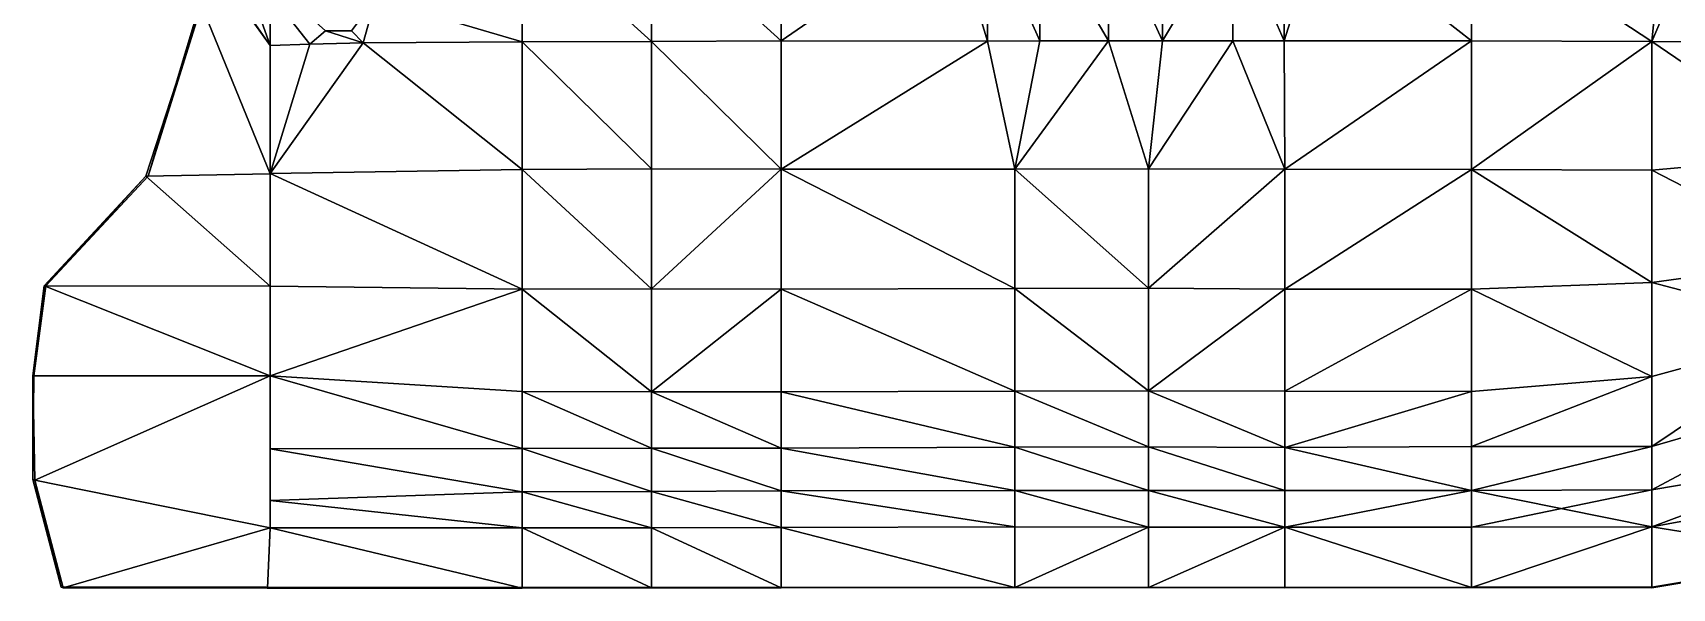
# Model space of a CAD drawing. Extents: x -936 to 1055, y -439 to 1376.
# Drawn here: x -936 to 227, y -439 to -45 of the extents above; entities that cross this region are included whole.
import ezdxf

# ---------------------------------------------------------------- set-up
doc = ezdxf.new("R2010")
doc.units = 0
doc.layers.get('0').update_dxf_attribs({"linetype": 'CONTINUOUS'})

msp = doc.modelspace()

# ---------------------------------------------------------------- linework, layer by layer
at = {"color": 7}
for points in [[(-589.1, 32.2, -321), (-693.1, -20.6, -326.4), (-589.1, -51.4, -352.1), (-589.1, 32.2, -321)], [(-589.1, -51.4, 352.1), (-693.1, -20.6, 326.4), (-589.1, 32.2, 321), (-589.1, -51.4, 352.1)], [(-497.4, 32.8, -336.7), (-589.1, 32.2, -321), (-497.4, -51.1, -359.9), (-497.4, 32.8, -336.7)], [(-497.4, -51.1, 359.9), (-589.1, 32.2, 321), (-497.4, 32.8, 336.7), (-497.4, -51.1, 359.9)], [(-589.1, 32.2, -321), (-589.1, -51.4, -352.1), (-497.4, -51.1, -359.9), (-589.1, 32.2, -321)], [(-497.4, -51.1, 359.9), (-589.1, -51.4, 352.1), (-589.1, 32.2, 321), (-497.4, -51.1, 359.9)], [(-497.4, 32.8, -336.7), (-405.3, -50.7, -370.9), (-405.3, 33, -342.5), (-497.4, 32.8, -336.7)], [(-405.3, 33, 342.5), (-405.3, -50.7, 370.9), (-497.4, 32.8, 336.7), (-405.3, 33, 342.5)], [(-497.4, 32.8, -336.7), (-497.4, -51.1, -359.9), (-405.3, -50.7, -370.9), (-497.4, 32.8, -336.7)], [(-405.3, -50.7, 370.9), (-497.4, -51.1, 359.9), (-497.4, 32.8, 336.7), (-405.3, -50.7, 370.9)], [(-284.1, 32.8, -348.6), (-405.3, 33, -342.5), (-405.3, -50.7, -370.9), (-284.1, 32.8, -348.6)], [(-405.3, -50.7, 370.9), (-405.3, 33, 342.5), (-284.1, 32.8, 348.6), (-405.3, -50.7, 370.9)], [(-258.9, -50.9, -367.3), (-284.1, 32.8, -348.6), (-405.3, -50.7, -370.9), (-258.9, -50.9, -367.3)], [(-405.3, -50.7, 370.9), (-284.1, 32.8, 348.6), (-258.9, -50.9, 367.3), (-405.3, -50.7, 370.9)], [(-258.9, -50.9, -367.3), (-258.9, 32.8, -348.6), (-284.1, 32.8, -348.6), (-258.9, -50.9, -367.3)], [(-284.1, 32.8, 348.6), (-258.9, 32.8, 348.6), (-258.9, -50.9, 367.3), (-284.1, 32.8, 348.6)], [(-221.7, -50.7, -371.2), (-221.7, 32.8, -391.1), (-258.9, 32.8, -391.1), (-221.7, -50.7, -371.2)], [(-221.7, -50.7, -371.2), (-258.9, 32.8, -391.1), (-258.9, -50.9, -367.3), (-221.7, -50.7, -371.2)], [(-258.9, 32.8, -348.6), (-258.9, -50.9, -367.3), (-258.9, 32.8, -391.1), (-258.9, 32.8, -348.6)], [(-258.9, 32.8, 391.1), (-221.7, 32.8, 391.1), (-221.7, -50.7, 371.2), (-258.9, 32.8, 391.1)], [(-258.9, -50.9, 367.3), (-258.9, 32.8, 391.1), (-221.7, -50.7, 371.2), (-258.9, -50.9, 367.3)], [(-258.9, 32.8, 391.1), (-258.9, -50.9, 367.3), (-258.9, 32.8, 348.6), (-258.9, 32.8, 391.1)], [(-173.1, -50.7, -372.5), (-173.1, 32.8, -348.6), (-221.7, 32.8, -348.6), (-173.1, -50.7, -372.5)], [(-221.7, -50.7, -371.2), (-173.1, -50.7, -372.5), (-221.7, 32.8, -348.6), (-221.7, -50.7, -371.2)], [(-221.7, 32.8, -391.1), (-221.7, -50.7, -371.2), (-221.7, 32.8, -348.6), (-221.7, 32.8, -391.1)], [(-221.7, 32.8, 348.6), (-173.1, 32.8, 348.6), (-173.1, -50.7, 372.5), (-221.7, 32.8, 348.6)], [(-221.7, 32.8, 348.6), (-173.1, -50.7, 372.5), (-221.7, -50.7, 371.2), (-221.7, 32.8, 348.6)], [(-221.7, 32.8, 348.6), (-221.7, -50.7, 371.2), (-221.7, 32.8, 391.1), (-221.7, 32.8, 348.6)], [(-134.7, -50.6, -373.5), (-134.7, 32.8, -391.1), (-173.1, 32.8, -391.1), (-134.7, -50.6, -373.5)], [(-134.7, -50.6, -373.5), (-173.1, 32.8, -391.1), (-173.1, -50.7, -372.5), (-134.7, -50.6, -373.5)], [(-173.1, -50.7, -372.5), (-173.1, 32.8, -391.1), (-173.1, 32.8, -348.6), (-173.1, -50.7, -372.5)], [(-173.1, 32.8, 391.1), (-134.7, 32.8, 391.1), (-134.7, -50.6, 373.5), (-173.1, 32.8, 391.1)], [(-173.1, -50.7, 372.5), (-173.1, 32.8, 391.1), (-134.7, -50.6, 373.5), (-173.1, -50.7, 372.5)], [(-173.1, 32.8, 348.6), (-173.1, 32.8, 391.1), (-173.1, -50.7, 372.5), (-173.1, 32.8, 348.6)], [(-134.7, -50.6, -373.5), (-84.8, -50.7, -371.8), (-84.8, 32.8, -348.6), (-134.7, -50.6, -373.5)], [(-134.7, 32.8, -348.6), (-134.7, -50.6, -373.5), (-84.8, 32.8, -348.6), (-134.7, 32.8, -348.6)], [(-134.7, -50.6, -373.5), (-134.7, 32.8, -348.6), (-134.7, 32.8, -391.1), (-134.7, -50.6, -373.5)], [(-84.8, 32.8, 348.6), (-84.8, -50.7, 371.8), (-134.7, -50.6, 373.5), (-84.8, 32.8, 348.6)], [(-84.8, 32.8, 348.6), (-134.7, -50.6, 373.5), (-134.7, 32.8, 348.6), (-84.8, 32.8, 348.6)], [(-134.7, 32.8, 391.1), (-134.7, 32.8, 348.6), (-134.7, -50.6, 373.5), (-134.7, 32.8, 391.1)], [(-48.3, -50.7, -372.8), (-48.3, 32.8, -391.1), (-84.8, 32.8, -391.1), (-48.3, -50.7, -372.8)], [(-48.3, -50.7, -372.8), (-84.8, 32.8, -391.1), (-84.8, -50.7, -371.8), (-48.3, -50.7, -372.8)], [(-84.8, -50.7, -371.8), (-84.8, 32.8, -391.1), (-84.8, 32.8, -348.6), (-84.8, -50.7, -371.8)], [(-84.8, 32.8, 391.1), (-48.3, 32.8, 391.1), (-48.3, -50.7, 372.8), (-84.8, 32.8, 391.1)], [(-84.8, -50.7, 371.8), (-84.8, 32.8, 391.1), (-48.3, -50.7, 372.8), (-84.8, -50.7, 371.8)], [(-84.8, 32.8, 348.6), (-84.8, 32.8, 391.1), (-84.8, -50.7, 371.8), (-84.8, 32.8, 348.6)], [(-22.1, 32.8, -348.6), (-48.3, -50.7, -372.8), (84.6, -50.8, -368.2), (-22.1, 32.8, -348.6)], [(-48.3, -50.7, -372.8), (-22.1, 32.8, -348.6), (-48.3, 32.8, -348.6), (-48.3, -50.7, -372.8)], [(-48.3, 32.8, -348.6), (-48.3, 32.8, -391.1), (-48.3, -50.7, -372.8), (-48.3, 32.8, -348.6)], [(84.6, -50.8, 368.2), (-48.3, -50.7, 372.8), (-22.1, 32.8, 348.6), (84.6, -50.8, 368.2)], [(-48.3, 32.8, 348.6), (-22.1, 32.8, 348.6), (-48.3, -50.7, 372.8), (-48.3, 32.8, 348.6)], [(-48.3, -50.7, 372.8), (-48.3, 32.8, 391.1), (-48.3, 32.8, 348.6), (-48.3, -50.7, 372.8)], [(84.6, 33.1, -345.4), (-22.1, 32.8, -348.6), (84.6, -50.8, -368.2), (84.6, 33.1, -345.4)], [(84.6, -50.8, 368.2), (-22.1, 32.8, 348.6), (84.6, 33.1, 345.4), (84.6, -50.8, 368.2)], [(84.6, 33.1, -345.4), (84.6, -50.8, -368.2), (212.5, -51.1, -360.5), (84.6, 33.1, -345.4)], [(84.6, 33.1, -345.4), (212.5, -51.1, -360.5), (220.8, 32.9, -340.5), (84.6, 33.1, -345.4)], [(212.5, -51.1, 360.5), (84.6, -50.8, 368.2), (84.6, 33.1, 345.4), (212.5, -51.1, 360.5)], [(220.8, 32.9, 340.5), (212.5, -51.1, 360.5), (84.6, 33.1, 345.4), (220.8, 32.9, 340.5)], [(248.4, 33, -344.5), (220.8, 32.9, -340.5), (212.5, -51.1, -360.5), (248.4, 33, -344.5)], [(248.4, 33, -344.5), (212.5, -51.1, -360.5), (327.3, -51.7, -339.9), (248.4, 33, -344.5)], [(212.5, -51.1, 360.5), (220.8, 32.9, 340.5), (248.4, 33, 344.5), (212.5, -51.1, 360.5)], [(327.3, -51.7, 339.9), (212.5, -51.1, 360.5), (248.4, 33, 344.5), (327.3, -51.7, 339.9)], [(-820.5, 19.4, -185.8), (-768, -53.9, -185.8), (-768, -53.9, -229.2), (-820.5, 19.4, -185.8)], [(-819.1, 19.4, -229.2), (-820.5, 19.4, -185.8), (-768, -53.9, -229.2), (-819.1, 19.4, -229.2)], [(-820.5, 19.4, -185.8), (-768, 19.4, -185.8), (-768, -53.9, -185.8), (-820.5, 19.4, -185.8)], [(-768, -53.9, 229.2), (-768, -53.9, 185.8), (-820.5, 19.4, 185.8), (-768, -53.9, 229.2)], [(-768, -53.9, 229.2), (-820.5, 19.4, 185.8), (-819.1, 19.4, 229.2), (-768, -53.9, 229.2)], [(-768, -53.9, 185.8), (-768, 19.4, 185.8), (-820.5, 19.4, 185.8), (-768, -53.9, 185.8)], [(-819.1, 19.4, -229.2), (-768, -53.9, -229.2), (-768, 19.4, -229.2), (-819.1, 19.4, -229.2)], [(-768, 19.4, 229.2), (-768, -53.9, 229.2), (-819.1, 19.4, 229.2), (-768, 19.4, 229.2)], [(-768, -53.9, -319), (-791.9, 13.2, -303.7), (-768, 19.4, -282.8), (-768, -53.9, -319)], [(-768, 19.4, 282.8), (-791.9, 13.2, 303.7), (-768, -53.9, 319), (-768, 19.4, 282.8)], [(-768, -53.9, -319), (-739.7, -53.1, -324.2), (-791.9, 13.2, -303.7), (-768, -53.9, -319)], [(-728.6, -43.6, -343), (-791.9, 13.2, -303.7), (-739.7, -53.1, -324.2), (-728.6, -43.6, -343)], [(-791.9, 13.2, 303.7), (-739.7, -53.1, 324.2), (-768, -53.9, 319), (-791.9, 13.2, 303.7)], [(-739.7, -53.1, 324.2), (-791.9, 13.2, 303.7), (-728.6, -43.6, 343), (-739.7, -53.1, 324.2)], [(-768, -23.7, -111.5), (-768, -53.9, -185.8), (-768, 19.4, -185.8), (-768, -23.7, -111.5)], [(-768, -53.9, -229.2), (-768, -53.9, -319), (-768, 19.4, -282.8), (-768, -53.9, -229.2)], [(-768, 19.4, -229.2), (-768, -53.9, -229.2), (-768, 19.4, -282.8), (-768, 19.4, -229.2)], [(-768, 19.4, 185.8), (-768, -53.9, 185.8), (-768, -23.7, 111.5), (-768, 19.4, 185.8)], [(-768, 19.4, 282.8), (-768, -53.9, 319), (-768, -53.9, 229.2), (-768, 19.4, 282.8)], [(-768, 19.4, 282.8), (-768, -53.9, 229.2), (-768, 19.4, 229.2), (-768, 19.4, 282.8)], [(-710.3, -43.7, -345), (-701.8, -52.1, -331.2), (-693.1, -20.6, -326.4), (-710.3, -43.7, -345)], [(-693.1, -20.6, 326.4), (-701.8, -52.1, 331.2), (-710.3, -43.7, 345), (-693.1, -20.6, 326.4)], [(-693.1, -20.6, -326.4), (-701.8, -52.1, -331.2), (-589.1, -51.4, -352.1), (-693.1, -20.6, -326.4)], [(-589.1, -51.4, 352.1), (-701.8, -52.1, 331.2), (-693.1, -20.6, 326.4), (-589.1, -51.4, 352.1)], [(-856.1, -146.7, -30.6), (-768, -145, -30.6), (-816.7, -25.5, -30.6), (-856.1, -146.7, -30.6)], [(-816.7, -25.5, -30.6), (-854.6, -146.7, 0), (-856.1, -146.7, -30.6), (-816.7, -25.5, -30.6)], [(-816.7, -25.5, 30.6), (-768, -145, 30.6), (-856.1, -146.7, 30.6), (-816.7, -25.5, 30.6)], [(-856.1, -146.7, 30.6), (-854.6, -146.7, 0), (-816.7, -25.5, 30.6), (-856.1, -146.7, 30.6)], [(-816.7, -25.5, -30.6), (-818.1, -25.5, 0), (-854.6, -146.7, 0), (-816.7, -25.5, -30.6)], [(-854.6, -146.7, 0), (-818.1, -25.5, 0), (-816.7, -25.5, 30.6), (-854.6, -146.7, 0)], [(-768, -145, -30.6), (-768, -23.7, -30.6), (-816.7, -25.5, -30.6), (-768, -145, -30.6)], [(-816.7, -25.5, 30.6), (-768, -23.7, 30.6), (-768, -145, 30.6), (-816.7, -25.5, 30.6)], [(-768, -145, -30.6), (-768, -145, -94.2), (-768, -23.7, -70.6), (-768, -145, -30.6)], [(-768, -23.7, -30.6), (-768, -145, -30.6), (-768, -23.7, -70.6), (-768, -23.7, -30.6)], [(-768, -145, -94.2), (-768, -23.7, -111.5), (-768, -23.7, -70.6), (-768, -145, -94.2)], [(-768, -53.9, -185.8), (-768, -23.7, -111.5), (-768, -145, -94.2), (-768, -53.9, -185.8)], [(-768, -23.7, 70.6), (-768, -145, 94.2), (-768, -145, 30.6), (-768, -23.7, 70.6)], [(-768, -23.7, 70.6), (-768, -145, 30.6), (-768, -23.7, 30.6), (-768, -23.7, 70.6)], [(-768, -23.7, 70.6), (-768, -23.7, 111.5), (-768, -145, 94.2), (-768, -23.7, 70.6)], [(-768, -145, 94.2), (-768, -23.7, 111.5), (-768, -53.9, 185.8), (-768, -145, 94.2)], [(-701.8, -52.1, -331.2), (-728.6, -43.6, -343), (-739.7, -53.1, -324.2), (-701.8, -52.1, -331.2)], [(-739.7, -53.1, 324.2), (-728.6, -43.6, 343), (-701.8, -52.1, 331.2), (-739.7, -53.1, 324.2)], [(-701.8, -52.1, -331.2), (-710.3, -43.7, -345), (-728.6, -43.6, -343), (-701.8, -52.1, -331.2)], [(-728.6, -43.6, 343), (-710.3, -43.7, 345), (-701.8, -52.1, 331.2), (-728.6, -43.6, 343)], [(-739.7, -53.1, -324.2), (-768, -144.9, -350.6), (-701.8, -52.1, -331.2), (-739.7, -53.1, -324.2)], [(-589.1, -142, -373.9), (-701.8, -52.1, -331.2), (-768, -144.9, -350.6), (-589.1, -142, -373.9)], [(-701.8, -52.1, 331.2), (-768, -144.9, 350.6), (-739.7, -53.1, 324.2), (-701.8, -52.1, 331.2)], [(-768, -144.9, 350.6), (-701.8, -52.1, 331.2), (-589.1, -142, 373.9), (-768, -144.9, 350.6)], [(-739.7, -53.1, -324.2), (-768, -53.9, -319), (-768, -144.9, -350.6), (-739.7, -53.1, -324.2)], [(-768, -144.9, 350.6), (-768, -53.9, 319), (-739.7, -53.1, 324.2), (-768, -144.9, 350.6)], [(-768, -53.9, -185.8), (-768, -145, -94.2), (-768, -145, -209.3), (-768, -53.9, -185.8)], [(-768, -145, -209.3), (-768, -53.9, -229.2), (-768, -53.9, -185.8), (-768, -145, -209.3)], [(-768, -53.9, -319), (-768, -53.9, -229.2), (-768, -145, -209.3), (-768, -53.9, -319)], [(-768, -53.9, -319), (-768, -145, -209.3), (-768, -144.9, -350.6), (-768, -53.9, -319)], [(-768, -145, 209.3), (-768, -145, 94.2), (-768, -53.9, 185.8), (-768, -145, 209.3)], [(-768, -53.9, 185.8), (-768, -53.9, 229.2), (-768, -145, 209.3), (-768, -53.9, 185.8)], [(-768, -145, 209.3), (-768, -53.9, 229.2), (-768, -53.9, 319), (-768, -145, 209.3)], [(-768, -144.9, 350.6), (-768, -145, 209.3), (-768, -53.9, 319), (-768, -144.9, 350.6)], [(-589.1, -142, -373.9), (-589.1, -51.4, -352.1), (-701.8, -52.1, -331.2), (-589.1, -142, -373.9)], [(-701.8, -52.1, 331.2), (-589.1, -51.4, 352.1), (-589.1, -142, 373.9), (-701.8, -52.1, 331.2)], [(-497.4, -141.6, -380.4), (-497.4, -51.1, -359.9), (-589.1, -51.4, -352.1), (-497.4, -141.6, -380.4)], [(-589.1, -51.4, 352.1), (-497.4, -51.1, 359.9), (-497.4, -141.6, 380.4), (-589.1, -51.4, 352.1)], [(-497.4, -141.6, -380.4), (-589.1, -51.4, -352.1), (-589.1, -142, -373.9), (-497.4, -141.6, -380.4)], [(-589.1, -142, 373.9), (-589.1, -51.4, 352.1), (-497.4, -141.6, 380.4), (-589.1, -142, 373.9)], [(-405.3, -141.7, -385.5), (-405.3, -50.7, -370.9), (-497.4, -51.1, -359.9), (-405.3, -141.7, -385.5)], [(-497.4, -51.1, 359.9), (-405.3, -50.7, 370.9), (-405.3, -141.7, 385.5), (-497.4, -51.1, 359.9)], [(-405.3, -141.7, -385.5), (-497.4, -51.1, -359.9), (-497.4, -141.6, -380.4), (-405.3, -141.7, -385.5)], [(-497.4, -141.6, 380.4), (-497.4, -51.1, 359.9), (-405.3, -141.7, 385.5), (-497.4, -141.6, 380.4)], [(-258.9, -50.9, -367.3), (-405.3, -50.7, -370.9), (-405.3, -141.7, -385.5), (-258.9, -50.9, -367.3)], [(-405.3, -141.7, 385.5), (-405.3, -50.7, 370.9), (-258.9, -50.9, 367.3), (-405.3, -141.7, 385.5)], [(-239.4, -141.7, -389.1), (-258.9, -50.9, -367.3), (-405.3, -141.7, -385.5), (-239.4, -141.7, -389.1)], [(-405.3, -141.7, 385.5), (-258.9, -50.9, 367.3), (-239.4, -141.7, 389.1), (-405.3, -141.7, 385.5)], [(-221.7, -50.7, -371.2), (-258.9, -50.9, -367.3), (-239.4, -141.7, -389.1), (-221.7, -50.7, -371.2)], [(-239.4, -141.7, 389.1), (-258.9, -50.9, 367.3), (-221.7, -50.7, 371.2), (-239.4, -141.7, 389.1)], [(-173.1, -50.7, -372.5), (-221.7, -50.7, -371.2), (-239.4, -141.7, -389.1), (-173.1, -50.7, -372.5)], [(-144.6, -141.4, -389.1), (-173.1, -50.7, -372.5), (-239.4, -141.7, -389.1), (-144.6, -141.4, -389.1)], [(-239.4, -141.7, 389.1), (-221.7, -50.7, 371.2), (-173.1, -50.7, 372.5), (-239.4, -141.7, 389.1)], [(-239.4, -141.7, 389.1), (-173.1, -50.7, 372.5), (-144.6, -141.4, 389.1), (-239.4, -141.7, 389.1)], [(-134.7, -50.6, -373.5), (-173.1, -50.7, -372.5), (-144.6, -141.4, -389.1), (-134.7, -50.6, -373.5)], [(-144.6, -141.4, 389.1), (-173.1, -50.7, 372.5), (-134.7, -50.6, 373.5), (-144.6, -141.4, 389.1)], [(-84.8, -50.7, -371.8), (-134.7, -50.6, -373.5), (-144.6, -141.4, -389.1), (-84.8, -50.7, -371.8)], [(-144.6, -141.4, 389.1), (-134.7, -50.6, 373.5), (-84.8, -50.7, 371.8), (-144.6, -141.4, 389.1)], [(-47.8, -141.8, -384.8), (-84.8, -50.7, -371.8), (-144.6, -141.4, -389.1), (-47.8, -141.8, -384.8)], [(-144.6, -141.4, 389.1), (-84.8, -50.7, 371.8), (-47.8, -141.8, 384.8), (-144.6, -141.4, 389.1)], [(-48.3, -50.7, -372.8), (-84.8, -50.7, -371.8), (-47.8, -141.8, -384.8), (-48.3, -50.7, -372.8)], [(-47.8, -141.8, 384.8), (-84.8, -50.7, 371.8), (-48.3, -50.7, 372.8), (-47.8, -141.8, 384.8)], [(84.6, -50.8, -368.2), (-48.3, -50.7, -372.8), (-47.8, -141.8, -384.8), (84.6, -50.8, -368.2)], [(-47.8, -141.8, 384.8), (-48.3, -50.7, 372.8), (84.6, -50.8, 368.2), (-47.8, -141.8, 384.8)], [(84.6, -142, -377), (84.6, -50.8, -368.2), (-47.8, -141.8, -384.8), (84.6, -142, -377)], [(-47.8, -141.8, 384.8), (84.6, -50.8, 368.2), (84.6, -142, 377), (-47.8, -141.8, 384.8)], [(212.5, -51.1, -360.5), (84.6, -50.8, -368.2), (84.6, -142, -377), (212.5, -51.1, -360.5)], [(84.6, -142, 377), (84.6, -50.8, 368.2), (212.5, -51.1, 360.5), (84.6, -142, 377)], [(212.5, -142.4, -366.4), (212.5, -51.1, -360.5), (84.6, -142, -377), (212.5, -142.4, -366.4)], [(84.6, -142, 377), (212.5, -51.1, 360.5), (212.5, -142.4, 366.4), (84.6, -142, 377)], [(331.1, -131.7, -350.8), (327.3, -51.7, -339.9), (212.5, -51.1, -360.5), (331.1, -131.7, -350.8)], [(331.1, -131.7, -350.8), (212.5, -51.1, -360.5), (212.5, -142.4, -366.4), (331.1, -131.7, -350.8)], [(212.5, -51.1, 360.5), (327.3, -51.7, 339.9), (331.1, -131.7, 350.8), (212.5, -51.1, 360.5)], [(212.5, -142.4, 366.4), (212.5, -51.1, 360.5), (331.1, -131.7, 350.8), (212.5, -142.4, 366.4)], [(212.5, -142.4, -366.4), (334.7, -205.4, -341.3), (331.1, -131.7, -350.8), (212.5, -142.4, -366.4)], [(331.1, -131.7, 350.8), (334.7, -205.4, 341.3), (212.5, -142.4, 366.4), (331.1, -131.7, 350.8)], [(-928.2, -224.6, -30.6), (-768, -224.8, -30.6), (-856.1, -146.7, -30.6), (-928.2, -224.6, -30.6)], [(-856.1, -146.7, -30.6), (-927.2, -224.6, 0), (-928.2, -224.6, -30.6), (-856.1, -146.7, -30.6)], [(-856.1, -146.7, 30.6), (-768, -224.8, 30.6), (-928.2, -224.6, 30.6), (-856.1, -146.7, 30.6)], [(-928.2, -224.6, 30.6), (-927.2, -224.6, 0), (-856.1, -146.7, 30.6), (-928.2, -224.6, 30.6)], [(-856.1, -146.7, -30.6), (-854.6, -146.7, 0), (-927.2, -224.6, 0), (-856.1, -146.7, -30.6)], [(-927.2, -224.6, 0), (-854.6, -146.7, 0), (-856.1, -146.7, 30.6), (-927.2, -224.6, 0)], [(-768, -224.8, -30.6), (-768, -145, -30.6), (-856.1, -146.7, -30.6), (-768, -224.8, -30.6)], [(-856.1, -146.7, 30.6), (-768, -145, 30.6), (-768, -224.8, 30.6), (-856.1, -146.7, 30.6)], [(-768, -144.9, -350.6), (-589.1, -226.8, -369.5), (-589.1, -142, -373.9), (-768, -144.9, -350.6)], [(-589.1, -142, 373.9), (-589.1, -226.8, 369.5), (-768, -144.9, 350.6), (-589.1, -142, 373.9)], [(-768, -145, -209.3), (-768, -224.7, -345), (-768, -144.9, -350.6), (-768, -145, -209.3)], [(-768, -144.9, -350.6), (-768, -224.7, -345), (-589.1, -226.8, -369.5), (-768, -144.9, -350.6)], [(-768, -144.9, 350.6), (-768, -224.7, 345), (-768, -145, 209.3), (-768, -144.9, 350.6)], [(-589.1, -226.8, 369.5), (-768, -224.7, 345), (-768, -144.9, 350.6), (-589.1, -226.8, 369.5)], [(-768, -145, -30.6), (-768, -224.8, -30.6), (-768, -224.8, -94.2), (-768, -145, -30.6)], [(-768, -145, -30.6), (-768, -224.8, -94.2), (-768, -145, -94.2), (-768, -145, -30.6)], [(-768, -145, -94.2), (-768, -224.8, -94.2), (-768, -224.7, -209.3), (-768, -145, -94.2)], [(-768, -145, -94.2), (-768, -224.7, -209.3), (-768, -145, -209.3), (-768, -145, -94.2)], [(-768, -145, -209.3), (-768, -224.7, -209.3), (-768, -224.7, -345), (-768, -145, -209.3)], [(-768, -224.8, 94.2), (-768, -224.8, 30.6), (-768, -145, 30.6), (-768, -224.8, 94.2)], [(-768, -145, 94.2), (-768, -224.8, 94.2), (-768, -145, 30.6), (-768, -145, 94.2)], [(-768, -224.7, 209.3), (-768, -224.8, 94.2), (-768, -145, 94.2), (-768, -224.7, 209.3)], [(-768, -145, 209.3), (-768, -224.7, 209.3), (-768, -145, 94.2), (-768, -145, 209.3)], [(-768, -224.7, 345), (-768, -224.7, 209.3), (-768, -145, 209.3), (-768, -224.7, 345)], [(-589.1, -142, -373.9), (-497.4, -226.6, -374.4), (-497.4, -141.6, -380.4), (-589.1, -142, -373.9)], [(-497.4, -141.6, 380.4), (-497.4, -226.6, 374.4), (-589.1, -142, 373.9), (-497.4, -141.6, 380.4)], [(-589.1, -142, -373.9), (-589.1, -226.8, -369.5), (-497.4, -226.6, -374.4), (-589.1, -142, -373.9)], [(-497.4, -226.6, 374.4), (-589.1, -226.8, 369.5), (-589.1, -142, 373.9), (-497.4, -226.6, 374.4)], [(-497.4, -141.6, -380.4), (-497.4, -226.6, -374.4), (-405.3, -141.7, -385.5), (-497.4, -141.6, -380.4)], [(-405.3, -141.7, 385.5), (-497.4, -226.6, 374.4), (-497.4, -141.6, 380.4), (-405.3, -141.7, 385.5)], [(-497.4, -226.6, -374.4), (-405.3, -226.9, -380.9), (-405.3, -141.7, -385.5), (-497.4, -226.6, -374.4)], [(-405.3, -141.7, 385.5), (-405.3, -226.9, 380.9), (-497.4, -226.6, 374.4), (-405.3, -141.7, 385.5)], [(-405.3, -141.7, -385.5), (-405.3, -226.9, -380.9), (-239.4, -226.3, -383.9), (-405.3, -141.7, -385.5)], [(-405.3, -141.7, -385.5), (-239.4, -226.3, -383.9), (-239.4, -141.7, -389.1), (-405.3, -141.7, -385.5)], [(-239.4, -226.3, 383.9), (-405.3, -226.9, 380.9), (-405.3, -141.7, 385.5), (-239.4, -226.3, 383.9)], [(-239.4, -141.7, 389.1), (-239.4, -226.3, 383.9), (-405.3, -141.7, 385.5), (-239.4, -141.7, 389.1)], [(-239.4, -141.7, -389.1), (-144.6, -226.2, -386.5), (-144.6, -141.4, -389.1), (-239.4, -141.7, -389.1)], [(-144.6, -141.4, 389.1), (-144.6, -226.2, 386.5), (-239.4, -141.7, 389.1), (-144.6, -141.4, 389.1)], [(-239.4, -141.7, -389.1), (-239.4, -226.3, -383.9), (-144.6, -226.2, -386.5), (-239.4, -141.7, -389.1)], [(-144.6, -226.2, 386.5), (-239.4, -226.3, 383.9), (-239.4, -141.7, 389.1), (-144.6, -226.2, 386.5)], [(-144.6, -141.4, -389.1), (-144.6, -226.2, -386.5), (-47.8, -141.8, -384.8), (-144.6, -141.4, -389.1)], [(-47.8, -141.8, 384.8), (-144.6, -226.2, 386.5), (-144.6, -141.4, 389.1), (-47.8, -141.8, 384.8)], [(-144.6, -226.2, -386.5), (-47.8, -226.8, -376.4), (-47.8, -141.8, -384.8), (-144.6, -226.2, -386.5)], [(-47.8, -141.8, 384.8), (-47.8, -226.8, 376.4), (-144.6, -226.2, 386.5), (-47.8, -141.8, 384.8)], [(-47.8, -141.8, -384.8), (-47.8, -226.8, -376.4), (84.6, -142, -377), (-47.8, -141.8, -384.8)], [(84.6, -142, 377), (-47.8, -226.8, 376.4), (-47.8, -141.8, 384.8), (84.6, -142, 377)], [(-47.8, -226.8, -376.4), (84.6, -226.9, -365.8), (84.6, -142, -377), (-47.8, -226.8, -376.4)], [(84.6, -142, 377), (84.6, -226.9, 365.8), (-47.8, -226.8, 376.4), (84.6, -142, 377)], [(84.6, -142, -377), (84.6, -226.9, -365.8), (212.5, -222.2, -352.2), (84.6, -142, -377)], [(84.6, -142, -377), (212.5, -222.2, -352.2), (212.5, -142.4, -366.4), (84.6, -142, -377)], [(212.5, -222.2, 352.2), (84.6, -226.9, 365.8), (84.6, -142, 377), (212.5, -222.2, 352.2)], [(212.5, -142.4, 366.4), (212.5, -222.2, 352.2), (84.6, -142, 377), (212.5, -142.4, 366.4)], [(212.5, -142.4, -366.4), (212.5, -222.2, -352.2), (334.7, -205.4, -341.3), (212.5, -142.4, -366.4)], [(334.7, -205.4, 341.3), (212.5, -222.2, 352.2), (212.5, -142.4, 366.4), (334.7, -205.4, 341.3)], [(212.5, -222.2, -352.2), (337.1, -254.9, -300.2), (334.7, -205.4, -341.3), (212.5, -222.2, -352.2)], [(334.7, -205.4, 341.3), (337.1, -254.9, 300.2), (212.5, -222.2, 352.2), (334.7, -205.4, 341.3)], [(-936.3, -288.3, -30.6), (-768, -288.3, -30.6), (-928.2, -224.6, -30.6), (-936.3, -288.3, -30.6)], [(-927.2, -224.6, 0), (-935.6, -288.3, 0), (-936.3, -288.3, -30.6), (-927.2, -224.6, 0)], [(-928.2, -224.6, -30.6), (-927.2, -224.6, 0), (-936.3, -288.3, -30.6), (-928.2, -224.6, -30.6)], [(-928.2, -224.6, 30.6), (-768, -288.3, 30.6), (-936.3, -288.3, 30.6), (-928.2, -224.6, 30.6)], [(-936.3, -288.3, 30.6), (-935.6, -288.3, 0), (-927.2, -224.6, 0), (-936.3, -288.3, 30.6)], [(-936.3, -288.3, 30.6), (-927.2, -224.6, 0), (-928.2, -224.6, 30.6), (-936.3, -288.3, 30.6)], [(-768, -288.3, -30.6), (-768, -224.8, -30.6), (-928.2, -224.6, -30.6), (-768, -288.3, -30.6)], [(-928.2, -224.6, 30.6), (-768, -224.8, 30.6), (-768, -288.3, 30.6), (-928.2, -224.6, 30.6)], [(-768, -288.3, -302.4), (-768, -224.7, -345), (-768, -224.7, -209.3), (-768, -288.3, -302.4)], [(-768, -288.3, -302.4), (-768, -224.7, -209.3), (-768, -288.3, -209.3), (-768, -288.3, -302.4)], [(-768, -288.3, -209.3), (-768, -224.7, -209.3), (-768, -224.8, -94.2), (-768, -288.3, -209.3)], [(-768, -224.7, -345), (-768, -288.3, -302.4), (-589.1, -226.8, -369.5), (-768, -224.7, -345)], [(-768, -224.7, 209.3), (-768, -224.7, 345), (-768, -288.3, 302.4), (-768, -224.7, 209.3)], [(-768, -288.3, 209.3), (-768, -224.7, 209.3), (-768, -288.3, 302.4), (-768, -288.3, 209.3)], [(-768, -224.8, 94.2), (-768, -224.7, 209.3), (-768, -288.3, 209.3), (-768, -224.8, 94.2)], [(-589.1, -226.8, 369.5), (-768, -288.3, 302.4), (-768, -224.7, 345), (-589.1, -226.8, 369.5)], [(-768, -288.3, -209.3), (-768, -224.8, -94.2), (-768, -288.3, -94.2), (-768, -288.3, -209.3)], [(-768, -288.3, -94.2), (-768, -224.8, -94.2), (-768, -224.8, -30.6), (-768, -288.3, -94.2)], [(-768, -288.3, -94.2), (-768, -224.8, -30.6), (-768, -288.3, -30.6), (-768, -288.3, -94.2)], [(-768, -288.3, 94.2), (-768, -224.8, 94.2), (-768, -288.3, 209.3), (-768, -288.3, 94.2)], [(-768, -224.8, 30.6), (-768, -224.8, 94.2), (-768, -288.3, 94.2), (-768, -224.8, 30.6)], [(-768, -288.3, 30.6), (-768, -224.8, 30.6), (-768, -288.3, 94.2), (-768, -288.3, 30.6)], [(-768, -288.3, -302.4), (-589.1, -299.6, -317.6), (-589.1, -226.8, -369.5), (-768, -288.3, -302.4)], [(-589.1, -226.8, 369.5), (-589.1, -299.6, 317.6), (-768, -288.3, 302.4), (-589.1, -226.8, 369.5)], [(-589.1, -226.8, -369.5), (-497.4, -299.7, -315.8), (-497.4, -226.6, -374.4), (-589.1, -226.8, -369.5)], [(-497.4, -226.6, 374.4), (-497.4, -299.7, 315.8), (-589.1, -226.8, 369.5), (-497.4, -226.6, 374.4)], [(-589.1, -226.8, -369.5), (-589.1, -299.6, -317.6), (-497.4, -299.7, -315.8), (-589.1, -226.8, -369.5)], [(-497.4, -299.7, 315.8), (-589.1, -299.6, 317.6), (-589.1, -226.8, 369.5), (-497.4, -299.7, 315.8)], [(-497.4, -226.6, -374.4), (-497.4, -299.7, -315.8), (-405.3, -226.9, -380.9), (-497.4, -226.6, -374.4)], [(-405.3, -226.9, 380.9), (-497.4, -299.7, 315.8), (-497.4, -226.6, 374.4), (-405.3, -226.9, 380.9)], [(-497.4, -299.7, -315.8), (-405.3, -299.7, -321.2), (-405.3, -226.9, -380.9), (-497.4, -299.7, -315.8)], [(-405.3, -226.9, 380.9), (-405.3, -299.7, 321.2), (-497.4, -299.7, 315.8), (-405.3, -226.9, 380.9)], [(-405.3, -226.9, -380.9), (-239.4, -299.2, -329.7), (-239.4, -226.3, -383.9), (-405.3, -226.9, -380.9)], [(-239.4, -226.3, 383.9), (-239.4, -299.2, 329.7), (-405.3, -226.9, 380.9), (-239.4, -226.3, 383.9)], [(-405.3, -226.9, -380.9), (-405.3, -299.7, -321.2), (-239.4, -299.2, -329.7), (-405.3, -226.9, -380.9)], [(-239.4, -299.2, 329.7), (-405.3, -299.7, 321.2), (-405.3, -226.9, 380.9), (-239.4, -299.2, 329.7)], [(-239.4, -226.3, -383.9), (-144.6, -299.1, -332.4), (-144.6, -226.2, -386.5), (-239.4, -226.3, -383.9)], [(-144.6, -226.2, 386.5), (-144.6, -299.1, 332.4), (-239.4, -226.3, 383.9), (-144.6, -226.2, 386.5)], [(-239.4, -226.3, -383.9), (-239.4, -299.2, -329.7), (-144.6, -299.1, -332.4), (-239.4, -226.3, -383.9)], [(-144.6, -299.1, 332.4), (-239.4, -299.2, 329.7), (-239.4, -226.3, 383.9), (-144.6, -299.1, 332.4)], [(-144.6, -226.2, -386.5), (-144.6, -299.1, -332.4), (-47.8, -226.8, -376.4), (-144.6, -226.2, -386.5)], [(-47.8, -226.8, 376.4), (-144.6, -299.1, 332.4), (-144.6, -226.2, 386.5), (-47.8, -226.8, 376.4)], [(-144.6, -299.1, -332.4), (-47.8, -299.3, -333.4), (-47.8, -226.8, -376.4), (-144.6, -299.1, -332.4)], [(-47.8, -226.8, 376.4), (-47.8, -299.3, 333.4), (-144.6, -299.1, 332.4), (-47.8, -226.8, 376.4)], [(-47.8, -226.8, -376.4), (-47.8, -299.3, -333.4), (84.6, -226.9, -365.8), (-47.8, -226.8, -376.4)], [(84.6, -226.9, 365.8), (-47.8, -299.3, 333.4), (-47.8, -226.8, 376.4), (84.6, -226.9, 365.8)], [(-47.8, -299.3, -333.4), (84.6, -299.6, -328.7), (84.6, -226.9, -365.8), (-47.8, -299.3, -333.4)], [(84.6, -226.9, 365.8), (84.6, -299.6, 328.7), (-47.8, -299.3, 333.4), (84.6, -226.9, 365.8)], [(84.6, -226.9, -365.8), (212.5, -288.8, -319.8), (212.5, -222.2, -352.2), (84.6, -226.9, -365.8)], [(212.5, -222.2, 352.2), (212.5, -288.8, 319.8), (84.6, -226.9, 365.8), (212.5, -222.2, 352.2)], [(84.6, -226.9, -365.8), (84.6, -299.6, -328.7), (212.5, -288.8, -319.8), (84.6, -226.9, -365.8)], [(212.5, -288.8, 319.8), (84.6, -299.6, 328.7), (84.6, -226.9, 365.8), (212.5, -288.8, 319.8)], [(212.5, -222.2, -352.2), (212.5, -288.8, -319.8), (337.1, -254.9, -300.2), (212.5, -222.2, -352.2)], [(337.1, -254.9, 300.2), (212.5, -288.8, 319.8), (212.5, -222.2, 352.2), (337.1, -254.9, 300.2)], [(212.5, -338.6, -256.3), (339.3, -301.5, -253.5), (337.1, -254.9, -300.2), (212.5, -338.6, -256.3)], [(212.5, -288.8, -319.8), (212.5, -338.6, -256.3), (337.1, -254.9, -300.2), (212.5, -288.8, -319.8)], [(337.1, -254.9, 300.2), (339.3, -301.5, 253.5), (212.5, -338.6, 256.3), (337.1, -254.9, 300.2)], [(337.1, -254.9, 300.2), (212.5, -338.6, 256.3), (212.5, -288.8, 319.8), (337.1, -254.9, 300.2)], [(-936.3, -288.3, -30.6), (-935.6, -288.3, 0), (-936.4, -362, 0), (-936.3, -288.3, -30.6)], [(-936.3, -288.3, -30.6), (-936.4, -362, 0), (-934.8, -362.5, -30.6), (-936.3, -288.3, -30.6)], [(-936.4, -362, 0), (-935.6, -288.3, 0), (-936.3, -288.3, 30.6), (-936.4, -362, 0)], [(-934.8, -362.5, 30.6), (-936.4, -362, 0), (-936.3, -288.3, 30.6), (-934.8, -362.5, 30.6)], [(-934.8, -362.5, -30.6), (-768, -288.3, -30.6), (-936.3, -288.3, -30.6), (-934.8, -362.5, -30.6)], [(-936.3, -288.3, 30.6), (-768, -288.3, 30.6), (-934.8, -362.5, 30.6), (-936.3, -288.3, 30.6)], [(-934.8, -362.5, -30.6), (-768, -396.2, -30.6), (-768, -288.3, -30.6), (-934.8, -362.5, -30.6)], [(-768, -288.3, 30.6), (-768, -396.2, 30.6), (-934.8, -362.5, 30.6), (-768, -288.3, 30.6)], [(-768, -288.3, -30.6), (-768, -396.2, -30.6), (-768, -376.9, -107.5), (-768, -288.3, -30.6)], [(-768, -288.3, -30.6), (-768, -376.9, -107.5), (-768, -288.3, -94.2), (-768, -288.3, -30.6)], [(-768, -288.3, -94.2), (-768, -376.9, -107.5), (-768, -340.1, -209.3), (-768, -288.3, -94.2)], [(-768, -288.3, -94.2), (-768, -340.1, -209.3), (-768, -288.3, -209.3), (-768, -288.3, -94.2)], [(-768, -340.1, -209.3), (-768, -288.3, -302.4), (-768, -288.3, -209.3), (-768, -340.1, -209.3)], [(-768, -288.3, -302.4), (-768, -340.1, -209.3), (-589.1, -339.9, -219.4), (-768, -288.3, -302.4)], [(-768, -288.3, -302.4), (-589.1, -339.9, -219.4), (-589.1, -299.6, -317.6), (-768, -288.3, -302.4)], [(-768, -376.9, 107.5), (-768, -396.2, 30.6), (-768, -288.3, 30.6), (-768, -376.9, 107.5)], [(-768, -288.3, 94.2), (-768, -376.9, 107.5), (-768, -288.3, 30.6), (-768, -288.3, 94.2)], [(-768, -340.1, 209.3), (-768, -376.9, 107.5), (-768, -288.3, 94.2), (-768, -340.1, 209.3)], [(-768, -288.3, 209.3), (-768, -340.1, 209.3), (-768, -288.3, 94.2), (-768, -288.3, 209.3)], [(-768, -288.3, 209.3), (-768, -288.3, 302.4), (-768, -340.1, 209.3), (-768, -288.3, 209.3)], [(-589.1, -339.9, 219.4), (-768, -340.1, 209.3), (-768, -288.3, 302.4), (-589.1, -339.9, 219.4)], [(-589.1, -299.6, 317.6), (-589.1, -339.9, 219.4), (-768, -288.3, 302.4), (-589.1, -299.6, 317.6)], [(84.6, -338.5, -258.9), (212.5, -338.6, -256.3), (212.5, -288.8, -319.8), (84.6, -338.5, -258.9)], [(84.6, -299.6, -328.7), (84.6, -338.5, -258.9), (212.5, -288.8, -319.8), (84.6, -299.6, -328.7)], [(212.5, -288.8, 319.8), (212.5, -338.6, 256.3), (84.6, -338.5, 258.9), (212.5, -288.8, 319.8)], [(212.5, -288.8, 319.8), (84.6, -338.5, 258.9), (84.6, -299.6, 328.7), (212.5, -288.8, 319.8)], [(-589.1, -299.6, -317.6), (-589.1, -339.9, -219.4), (-497.4, -339.8, -228), (-589.1, -299.6, -317.6)], [(-589.1, -299.6, -317.6), (-497.4, -339.8, -228), (-497.4, -299.7, -315.8), (-589.1, -299.6, -317.6)], [(-497.4, -339.8, 228), (-589.1, -339.9, 219.4), (-589.1, -299.6, 317.6), (-497.4, -339.8, 228)], [(-497.4, -299.7, 315.8), (-497.4, -339.8, 228), (-589.1, -299.6, 317.6), (-497.4, -299.7, 315.8)], [(-497.4, -299.7, -315.8), (-497.4, -339.8, -228), (-405.3, -339.7, -238.1), (-497.4, -299.7, -315.8)], [(-497.4, -299.7, -315.8), (-405.3, -339.7, -238.1), (-405.3, -299.7, -321.2), (-497.4, -299.7, -315.8)], [(-405.3, -339.7, 238.1), (-497.4, -339.8, 228), (-497.4, -299.7, 315.8), (-405.3, -339.7, 238.1)], [(-405.3, -299.7, 321.2), (-405.3, -339.7, 238.1), (-497.4, -299.7, 315.8), (-405.3, -299.7, 321.2)], [(-405.3, -299.7, -321.2), (-239.4, -338.9, -245.8), (-239.4, -299.2, -329.7), (-405.3, -299.7, -321.2)], [(-239.4, -299.2, 329.7), (-239.4, -338.9, 245.8), (-405.3, -299.7, 321.2), (-239.4, -299.2, 329.7)], [(-405.3, -299.7, -321.2), (-405.3, -339.7, -238.1), (-239.4, -338.9, -245.8), (-405.3, -299.7, -321.2)], [(-239.4, -338.9, 245.8), (-405.3, -339.7, 238.1), (-405.3, -299.7, 321.2), (-239.4, -338.9, 245.8)], [(-239.4, -299.2, -329.7), (-144.6, -338.8, -249.8), (-144.6, -299.1, -332.4), (-239.4, -299.2, -329.7)], [(-144.6, -299.1, 332.4), (-144.6, -338.8, 249.8), (-239.4, -299.2, 329.7), (-144.6, -299.1, 332.4)], [(-239.4, -299.2, -329.7), (-239.4, -338.9, -245.8), (-144.6, -338.8, -249.8), (-239.4, -299.2, -329.7)], [(-144.6, -338.8, 249.8), (-239.4, -338.9, 245.8), (-239.4, -299.2, 329.7), (-144.6, -338.8, 249.8)], [(-144.6, -299.1, -332.4), (-144.6, -338.8, -249.8), (-47.8, -339.1, -256.8), (-144.6, -299.1, -332.4)], [(-144.6, -299.1, -332.4), (-47.8, -339.1, -256.8), (-47.8, -299.3, -333.4), (-144.6, -299.1, -332.4)], [(-47.8, -339.1, 256.8), (-144.6, -338.8, 249.8), (-144.6, -299.1, 332.4), (-47.8, -339.1, 256.8)], [(-47.8, -299.3, 333.4), (-47.8, -339.1, 256.8), (-144.6, -299.1, 332.4), (-47.8, -299.3, 333.4)], [(-47.8, -299.3, -333.4), (-47.8, -339.1, -256.8), (84.6, -299.6, -328.7), (-47.8, -299.3, -333.4)], [(84.6, -299.6, 328.7), (-47.8, -339.1, 256.8), (-47.8, -299.3, 333.4), (84.6, -299.6, 328.7)], [(-47.8, -339.1, -256.8), (84.6, -338.5, -258.9), (84.6, -299.6, -328.7), (-47.8, -339.1, -256.8)], [(84.6, -299.6, 328.7), (84.6, -338.5, 258.9), (-47.8, -339.1, 256.8), (84.6, -299.6, 328.7)], [(212.5, -369.2, -156.9), (341.5, -347.5, -154.5), (339.3, -301.5, -253.5), (212.5, -369.2, -156.9)], [(212.5, -338.6, -256.3), (212.5, -369.2, -156.9), (339.3, -301.5, -253.5), (212.5, -338.6, -256.3)], [(339.3, -301.5, 253.5), (341.5, -347.5, 154.5), (212.5, -369.2, 156.9), (339.3, -301.5, 253.5)], [(339.3, -301.5, 253.5), (212.5, -369.2, 156.9), (212.5, -338.6, 256.3), (339.3, -301.5, 253.5)], [(-768, -340.1, -209.3), (-589.1, -370.7, -124), (-589.1, -339.9, -219.4), (-768, -340.1, -209.3)], [(-589.1, -339.9, 219.4), (-589.1, -370.7, 124), (-768, -340.1, 209.3), (-589.1, -339.9, 219.4)], [(-768, -340.1, -209.3), (-768, -376.9, -107.5), (-589.1, -370.7, -124), (-768, -340.1, -209.3)], [(-589.1, -370.7, 124), (-768, -376.9, 107.5), (-768, -340.1, 209.3), (-589.1, -370.7, 124)], [(-589.1, -339.9, -219.4), (-497.4, -370.5, -134.7), (-497.4, -339.8, -228), (-589.1, -339.9, -219.4)], [(-497.4, -339.8, 228), (-497.4, -370.5, 134.7), (-589.1, -339.9, 219.4), (-497.4, -339.8, 228)], [(-589.1, -339.9, -219.4), (-589.1, -370.7, -124), (-497.4, -370.5, -134.7), (-589.1, -339.9, -219.4)], [(-497.4, -370.5, 134.7), (-589.1, -370.7, 124), (-589.1, -339.9, 219.4), (-497.4, -370.5, 134.7)], [(-497.4, -339.8, -228), (-405.3, -370, -138), (-405.3, -339.7, -238.1), (-497.4, -339.8, -228)], [(-405.3, -339.7, 238.1), (-405.3, -370, 138), (-497.4, -339.8, 228), (-405.3, -339.7, 238.1)], [(-497.4, -339.8, -228), (-497.4, -370.5, -134.7), (-405.3, -370, -138), (-497.4, -339.8, -228)], [(-405.3, -370, 138), (-497.4, -370.5, 134.7), (-497.4, -339.8, 228), (-405.3, -370, 138)], [(-405.3, -339.7, -238.1), (-239.4, -369.8, -147.1), (-239.4, -338.9, -245.8), (-405.3, -339.7, -238.1)], [(-239.4, -338.9, 245.8), (-239.4, -369.8, 147.1), (-405.3, -339.7, 238.1), (-239.4, -338.9, 245.8)], [(-405.3, -339.7, -238.1), (-405.3, -370, -138), (-239.4, -369.8, -147.1), (-405.3, -339.7, -238.1)], [(-239.4, -369.8, 147.1), (-405.3, -370, 138), (-405.3, -339.7, 238.1), (-239.4, -369.8, 147.1)], [(-239.4, -338.9, -245.8), (-144.6, -369.8, -149.1), (-144.6, -338.8, -249.8), (-239.4, -338.9, -245.8)], [(-144.6, -338.8, 249.8), (-144.6, -369.8, 149.1), (-239.4, -338.9, 245.8), (-144.6, -338.8, 249.8)], [(-239.4, -338.9, -245.8), (-239.4, -369.8, -147.1), (-144.6, -369.8, -149.1), (-239.4, -338.9, -245.8)], [(-144.6, -369.8, 149.1), (-239.4, -369.8, 147.1), (-239.4, -338.9, 245.8), (-144.6, -369.8, 149.1)], [(-144.6, -338.8, -249.8), (-144.6, -369.8, -149.1), (-47.8, -369.8, -156.9), (-144.6, -338.8, -249.8)], [(-144.6, -338.8, -249.8), (-47.8, -369.8, -156.9), (-47.8, -339.1, -256.8), (-144.6, -338.8, -249.8)], [(-47.8, -369.8, 156.9), (-144.6, -369.8, 149.1), (-144.6, -338.8, 249.8), (-47.8, -369.8, 156.9)], [(-47.8, -339.1, 256.8), (-47.8, -369.8, 156.9), (-144.6, -338.8, 249.8), (-47.8, -339.1, 256.8)], [(-47.8, -339.1, -256.8), (84.6, -369.8, -156.9), (84.6, -338.5, -258.9), (-47.8, -339.1, -256.8)], [(84.6, -338.5, 258.9), (84.6, -369.8, 156.9), (-47.8, -339.1, 256.8), (84.6, -338.5, 258.9)], [(-47.8, -339.1, -256.8), (-47.8, -369.8, -156.9), (84.6, -369.8, -156.9), (-47.8, -339.1, -256.8)], [(84.6, -369.8, 156.9), (-47.8, -369.8, 156.9), (-47.8, -339.1, 256.8), (84.6, -369.8, 156.9)], [(84.6, -338.5, -258.9), (84.6, -369.8, -156.9), (212.5, -338.6, -256.3), (84.6, -338.5, -258.9)], [(212.5, -338.6, 256.3), (84.6, -369.8, 156.9), (84.6, -338.5, 258.9), (212.5, -338.6, 256.3)], [(84.6, -369.8, -156.9), (212.5, -369.2, -156.9), (212.5, -338.6, -256.3), (84.6, -369.8, -156.9)], [(212.5, -338.6, 256.3), (212.5, -369.2, 156.9), (84.6, -369.8, 156.9), (212.5, -338.6, 256.3)], [(212.5, -395.6, -30.6), (342.7, -371.5, -30.6), (341.5, -347.5, -154.5), (212.5, -395.6, -30.6)], [(212.5, -369.2, -156.9), (212.5, -395.6, -30.6), (341.5, -347.5, -154.5), (212.5, -369.2, -156.9)], [(341.5, -347.5, 154.5), (342.7, -371.5, 30.6), (212.5, -395.6, 30.6), (341.5, -347.5, 154.5)], [(341.5, -347.5, 154.5), (212.5, -395.6, 30.6), (212.5, -369.2, 156.9), (341.5, -347.5, 154.5)], [(-934.8, -362.5, -30.6), (-936.4, -362, 0), (-916.3, -438.3, 0), (-934.8, -362.5, -30.6)], [(-916.3, -438.3, 0), (-936.4, -362, 0), (-934.8, -362.5, 30.6), (-916.3, -438.3, 0)], [(-768, -396.2, -30.6), (-934.8, -362.5, -30.6), (-914.9, -438.9, -30.6), (-768, -396.2, -30.6)], [(-934.8, -362.5, -30.6), (-916.3, -438.3, 0), (-914.9, -438.9, -30.6), (-934.8, -362.5, -30.6)], [(-914.9, -438.9, 30.6), (-934.8, -362.5, 30.6), (-768, -396.2, 30.6), (-914.9, -438.9, 30.6)], [(-914.9, -438.9, 30.6), (-916.3, -438.3, 0), (-934.8, -362.5, 30.6), (-914.9, -438.9, 30.6)], [(-768, -376.9, -107.5), (-589.1, -396.1, -30.6), (-589.1, -370.7, -124), (-768, -376.9, -107.5)], [(-589.1, -370.7, 124), (-589.1, -396.1, 30.6), (-768, -376.9, 107.5), (-589.1, -370.7, 124)], [(-589.1, -370.7, -124), (-497.4, -396.1, -30.6), (-497.4, -370.5, -134.7), (-589.1, -370.7, -124)], [(-497.4, -370.5, 134.7), (-497.4, -396.1, 30.6), (-589.1, -370.7, 124), (-497.4, -370.5, 134.7)], [(-589.1, -370.7, -124), (-589.1, -396.1, -30.6), (-497.4, -396.1, -30.6), (-589.1, -370.7, -124)], [(-497.4, -396.1, 30.6), (-589.1, -396.1, 30.6), (-589.1, -370.7, 124), (-497.4, -396.1, 30.6)], [(-497.4, -370.5, -134.7), (-405.3, -396, -30.6), (-405.3, -370, -138), (-497.4, -370.5, -134.7)], [(-405.3, -370, 138), (-405.3, -396, 30.6), (-497.4, -370.5, 134.7), (-405.3, -370, 138)], [(-497.4, -370.5, -134.7), (-497.4, -396.1, -30.6), (-405.3, -396, -30.6), (-497.4, -370.5, -134.7)], [(-405.3, -396, 30.6), (-497.4, -396.1, 30.6), (-497.4, -370.5, 134.7), (-405.3, -396, 30.6)], [(-405.3, -370, -138), (-239.4, -395.5, -30.6), (-239.4, -369.8, -147.1), (-405.3, -370, -138)], [(-239.4, -369.8, 147.1), (-239.4, -395.5, 30.6), (-405.3, -370, 138), (-239.4, -369.8, 147.1)], [(-405.3, -370, -138), (-405.3, -396, -30.6), (-239.4, -395.5, -30.6), (-405.3, -370, -138)], [(-239.4, -395.5, 30.6), (-405.3, -396, 30.6), (-405.3, -370, 138), (-239.4, -395.5, 30.6)], [(-239.4, -369.8, -147.1), (-239.4, -395.5, -30.6), (-144.6, -395.7, -30.6), (-239.4, -369.8, -147.1)], [(-239.4, -369.8, -147.1), (-144.6, -395.7, -30.6), (-144.6, -369.8, -149.1), (-239.4, -369.8, -147.1)], [(-144.6, -395.7, 30.6), (-239.4, -395.5, 30.6), (-239.4, -369.8, 147.1), (-144.6, -395.7, 30.6)], [(-144.6, -369.8, 149.1), (-144.6, -395.7, 30.6), (-239.4, -369.8, 147.1), (-144.6, -369.8, 149.1)], [(-144.6, -369.8, -149.1), (-144.6, -395.7, -30.6), (-47.8, -395.8, -30.6), (-144.6, -369.8, -149.1)], [(-144.6, -369.8, -149.1), (-47.8, -395.8, -30.6), (-47.8, -369.8, -156.9), (-144.6, -369.8, -149.1)], [(-47.8, -395.8, 30.6), (-144.6, -395.7, 30.6), (-144.6, -369.8, 149.1), (-47.8, -395.8, 30.6)], [(-47.8, -369.8, 156.9), (-47.8, -395.8, 30.6), (-144.6, -369.8, 149.1), (-47.8, -369.8, 156.9)], [(-47.8, -395.8, -30.6), (84.6, -395.7, -30.6), (84.6, -369.8, -156.9), (-47.8, -395.8, -30.6)], [(-47.8, -369.8, -156.9), (-47.8, -395.8, -30.6), (84.6, -369.8, -156.9), (-47.8, -369.8, -156.9)], [(84.6, -369.8, 156.9), (84.6, -395.7, 30.6), (-47.8, -395.8, 30.6), (84.6, -369.8, 156.9)], [(84.6, -369.8, 156.9), (-47.8, -395.8, 30.6), (-47.8, -369.8, 156.9), (84.6, -369.8, 156.9)], [(84.6, -395.7, -30.6), (212.5, -395.6, -30.6), (212.5, -369.2, -156.9), (84.6, -395.7, -30.6)], [(84.6, -369.8, -156.9), (84.6, -395.7, -30.6), (212.5, -369.2, -156.9), (84.6, -369.8, -156.9)], [(212.5, -369.2, 156.9), (212.5, -395.6, 30.6), (84.6, -369.8, 156.9), (212.5, -369.2, 156.9)], [(212.5, -395.6, 30.6), (84.6, -395.7, 30.6), (84.6, -369.8, 156.9), (212.5, -395.6, 30.6)], [(212.5, -395.6, -30.6), (344.9, -416.7, -31.1), (342.7, -371.5, -30.6), (212.5, -395.6, -30.6)], [(342.7, -371.5, 30.6), (344.9, -416.7, 31.1), (212.5, -395.6, 30.6), (342.7, -371.5, 30.6)], [(-768, -376.9, -107.5), (-768, -396.2, -30.6), (-589.1, -396.1, -30.6), (-768, -376.9, -107.5)], [(-589.1, -396.1, 30.6), (-768, -396.2, 30.6), (-768, -376.9, 107.5), (-589.1, -396.1, 30.6)], [(-405.3, -396, -30.6), (-239.4, -438.5, -30.6), (-239.4, -395.5, -30.6), (-405.3, -396, -30.6)], [(-239.4, -395.5, 30.6), (-239.4, -438.5, 30.6), (-405.3, -396, 30.6), (-239.4, -395.5, 30.6)], [(-239.4, -395.5, -30.6), (-239.4, -438.5, -30.6), (-144.6, -395.7, -30.6), (-239.4, -395.5, -30.6)], [(-144.6, -395.7, 30.6), (-239.4, -438.5, 30.6), (-239.4, -395.5, 30.6), (-144.6, -395.7, 30.6)], [(-768, -396.2, -30.6), (-914.9, -438.9, -30.6), (-769.7, -439, -30.6), (-768, -396.2, -30.6)], [(-769.7, -439, 30.6), (-914.9, -438.9, 30.6), (-768, -396.2, 30.6), (-769.7, -439, 30.6)], [(-768, -396.2, -30.6), (-769.7, -439, -30.6), (-589.1, -439, -30.6), (-768, -396.2, -30.6)], [(-589.1, -439, 30.6), (-769.7, -439, 30.6), (-768, -396.2, 30.6), (-589.1, -439, 30.6)], [(-768, -396.2, -30.6), (-589.1, -439, -30.6), (-589.1, -396.1, -30.6), (-768, -396.2, -30.6)], [(-589.1, -396.1, 30.6), (-589.1, -439, 30.6), (-768, -396.2, 30.6), (-589.1, -396.1, 30.6)], [(-589.1, -396.1, -30.6), (-589.1, -439, -30.6), (-497.4, -438.8, -30.6), (-589.1, -396.1, -30.6)], [(-589.1, -396.1, -30.6), (-497.4, -438.8, -30.6), (-497.4, -396.1, -30.6), (-589.1, -396.1, -30.6)], [(-497.4, -438.8, 30.6), (-589.1, -439, 30.6), (-589.1, -396.1, 30.6), (-497.4, -438.8, 30.6)], [(-497.4, -396.1, 30.6), (-497.4, -438.8, 30.6), (-589.1, -396.1, 30.6), (-497.4, -396.1, 30.6)], [(-497.4, -396.1, -30.6), (-405.3, -438.8, -30.6), (-405.3, -396, -30.6), (-497.4, -396.1, -30.6)], [(-405.3, -396, 30.6), (-405.3, -438.8, 30.6), (-497.4, -396.1, 30.6), (-405.3, -396, 30.6)], [(-497.4, -396.1, -30.6), (-497.4, -438.8, -30.6), (-405.3, -438.8, -30.6), (-497.4, -396.1, -30.6)], [(-405.3, -438.8, 30.6), (-497.4, -438.8, 30.6), (-497.4, -396.1, 30.6), (-405.3, -438.8, 30.6)], [(-405.3, -396, -30.6), (-405.3, -438.8, -30.6), (-239.4, -438.5, -30.6), (-405.3, -396, -30.6)], [(-239.4, -438.5, 30.6), (-405.3, -438.8, 30.6), (-405.3, -396, 30.6), (-239.4, -438.5, 30.6)], [(-239.4, -438.5, -30.6), (-144.6, -438.6, -30.6), (-144.6, -395.7, -30.6), (-239.4, -438.5, -30.6)], [(-144.6, -395.7, 30.6), (-144.6, -438.6, 30.6), (-239.4, -438.5, 30.6), (-144.6, -395.7, 30.6)], [(-144.6, -395.7, -30.6), (-144.6, -438.6, -30.6), (-47.8, -395.8, -30.6), (-144.6, -395.7, -30.6)], [(-47.8, -395.8, 30.6), (-144.6, -438.6, 30.6), (-144.6, -395.7, 30.6), (-47.8, -395.8, 30.6)], [(-144.6, -438.6, -30.6), (-47.8, -438.7, -30.6), (-47.8, -395.8, -30.6), (-144.6, -438.6, -30.6)], [(-47.8, -395.8, 30.6), (-47.8, -438.7, 30.6), (-144.6, -438.6, 30.6), (-47.8, -395.8, 30.6)], [(-47.8, -395.8, -30.6), (84.6, -438.5, -30.6), (84.6, -395.7, -30.6), (-47.8, -395.8, -30.6)], [(84.6, -395.7, 30.6), (84.6, -438.5, 30.6), (-47.8, -395.8, 30.6), (84.6, -395.7, 30.6)], [(-47.8, -395.8, -30.6), (-47.8, -438.7, -30.6), (84.6, -438.5, -30.6), (-47.8, -395.8, -30.6)], [(84.6, -438.5, 30.6), (-47.8, -438.7, 30.6), (-47.8, -395.8, 30.6), (84.6, -438.5, 30.6)], [(84.6, -438.5, -30.6), (212.5, -438.7, -30.6), (212.5, -395.6, -30.6), (84.6, -438.5, -30.6)], [(84.6, -395.7, -30.6), (84.6, -438.5, -30.6), (212.5, -395.6, -30.6), (84.6, -395.7, -30.6)], [(212.5, -395.6, 30.6), (212.5, -438.7, 30.6), (84.6, -438.5, 30.6), (212.5, -395.6, 30.6)], [(212.5, -395.6, 30.6), (84.6, -438.5, 30.6), (84.6, -395.7, 30.6), (212.5, -395.6, 30.6)], [(212.5, -395.6, -30.6), (212.5, -438.7, -30.6), (344.9, -416.7, -31.1), (212.5, -395.6, -30.6)], [(344.9, -416.7, 31.1), (212.5, -438.7, 30.6), (212.5, -395.6, 30.6), (344.9, -416.7, 31.1)], [(344.9, -416.7, -31.1), (212.5, -438.4, 0), (345.2, -416.4, 0), (344.9, -416.7, -31.1)], [(345.2, -416.4, 0), (212.5, -438.4, 0), (344.9, -416.7, 31.1), (345.2, -416.4, 0)], [(344.9, -416.7, -31.1), (212.5, -438.7, -30.6), (212.5, -438.4, 0), (344.9, -416.7, -31.1)], [(212.5, -438.4, 0), (212.5, -438.7, 30.6), (344.9, -416.7, 31.1), (212.5, -438.4, 0)], [(-916.3, -438.3, 0), (-771, -438.4, 0), (-914.9, -438.9, -30.6), (-916.3, -438.3, 0)], [(-914.9, -438.9, 30.6), (-771, -438.4, 0), (-916.3, -438.3, 0), (-914.9, -438.9, 30.6)], [(-771, -438.4, 0), (-769.7, -439, -30.6), (-914.9, -438.9, -30.6), (-771, -438.4, 0)], [(-914.9, -438.9, 30.6), (-769.7, -439, 30.6), (-771, -438.4, 0), (-914.9, -438.9, 30.6)], [(-769.7, -439, -30.6), (-771, -438.4, 0), (-589.1, -438.5, 0), (-769.7, -439, -30.6)], [(-589.1, -438.5, 0), (-771, -438.4, 0), (-769.7, -439, 30.6), (-589.1, -438.5, 0)], [(-769.7, -439, -30.6), (-589.1, -438.5, 0), (-589.1, -439, -30.6), (-769.7, -439, -30.6)], [(-589.1, -439, 30.6), (-589.1, -438.5, 0), (-769.7, -439, 30.6), (-589.1, -439, 30.6)], [(-589.1, -438.5, 0), (-497.4, -438.5, 0), (-497.4, -438.8, -30.6), (-589.1, -438.5, 0)], [(-589.1, -439, -30.6), (-589.1, -438.5, 0), (-497.4, -438.8, -30.6), (-589.1, -439, -30.6)], [(-497.4, -438.5, 0), (-589.1, -438.5, 0), (-589.1, -439, 30.6), (-497.4, -438.5, 0)], [(-497.4, -438.8, 30.6), (-497.4, -438.5, 0), (-589.1, -439, 30.6), (-497.4, -438.8, 30.6)], [(-497.4, -438.5, 0), (-405.3, -438.5, 0), (-405.3, -438.8, -30.6), (-497.4, -438.5, 0)], [(-497.4, -438.8, -30.6), (-497.4, -438.5, 0), (-405.3, -438.8, -30.6), (-497.4, -438.8, -30.6)], [(-405.3, -438.5, 0), (-497.4, -438.5, 0), (-497.4, -438.8, 30.6), (-405.3, -438.5, 0)], [(-405.3, -438.8, 30.6), (-405.3, -438.5, 0), (-497.4, -438.8, 30.6), (-405.3, -438.8, 30.6)], [(-405.3, -438.8, -30.6), (-405.3, -438.5, 0), (-239.4, -438.5, 0), (-405.3, -438.8, -30.6)], [(-405.3, -438.8, -30.6), (-239.4, -438.5, 0), (-239.4, -438.5, -30.6), (-405.3, -438.8, -30.6)], [(-239.4, -438.5, 0), (-405.3, -438.5, 0), (-405.3, -438.8, 30.6), (-239.4, -438.5, 0)], [(-239.4, -438.5, 30.6), (-239.4, -438.5, 0), (-405.3, -438.8, 30.6), (-239.4, -438.5, 30.6)], [(-239.4, -438.5, 0), (-144.6, -438.6, 0), (-144.6, -438.6, -30.6), (-239.4, -438.5, 0)], [(-239.4, -438.5, -30.6), (-239.4, -438.5, 0), (-144.6, -438.6, -30.6), (-239.4, -438.5, -30.6)], [(-144.6, -438.6, 0), (-239.4, -438.5, 0), (-239.4, -438.5, 30.6), (-144.6, -438.6, 0)], [(-144.6, -438.6, 30.6), (-144.6, -438.6, 0), (-239.4, -438.5, 30.6), (-144.6, -438.6, 30.6)], [(-144.6, -438.6, 0), (-47.8, -438.5, 0), (-47.8, -438.7, -30.6), (-144.6, -438.6, 0)], [(-47.8, -438.5, 0), (-144.6, -438.6, 0), (-144.6, -438.6, 30.6), (-47.8, -438.5, 0)], [(-47.8, -438.7, 30.6), (-47.8, -438.5, 0), (-144.6, -438.6, 30.6), (-47.8, -438.7, 30.6)], [(-144.6, -438.6, -30.6), (-144.6, -438.6, 0), (-47.8, -438.7, -30.6), (-144.6, -438.6, -30.6)], [(-47.8, -438.5, 0), (84.6, -438.4, 0), (84.6, -438.5, -30.6), (-47.8, -438.5, 0)], [(84.6, -438.4, 0), (-47.8, -438.5, 0), (-47.8, -438.7, 30.6), (84.6, -438.4, 0)], [(84.6, -438.5, 30.6), (84.6, -438.4, 0), (-47.8, -438.7, 30.6), (84.6, -438.5, 30.6)], [(-47.8, -438.7, -30.6), (-47.8, -438.5, 0), (84.6, -438.5, -30.6), (-47.8, -438.7, -30.6)], [(84.6, -438.4, 0), (212.5, -438.4, 0), (212.5, -438.7, -30.6), (84.6, -438.4, 0)], [(84.6, -438.5, -30.6), (84.6, -438.4, 0), (212.5, -438.7, -30.6), (84.6, -438.5, -30.6)], [(212.5, -438.4, 0), (84.6, -438.4, 0), (84.6, -438.5, 30.6), (212.5, -438.4, 0)], [(212.5, -438.7, 30.6), (212.5, -438.4, 0), (84.6, -438.5, 30.6), (212.5, -438.7, 30.6)]]:
    msp.add_polyline3d(points, dxfattribs=at)

doc.saveas('drawing.dxf')
